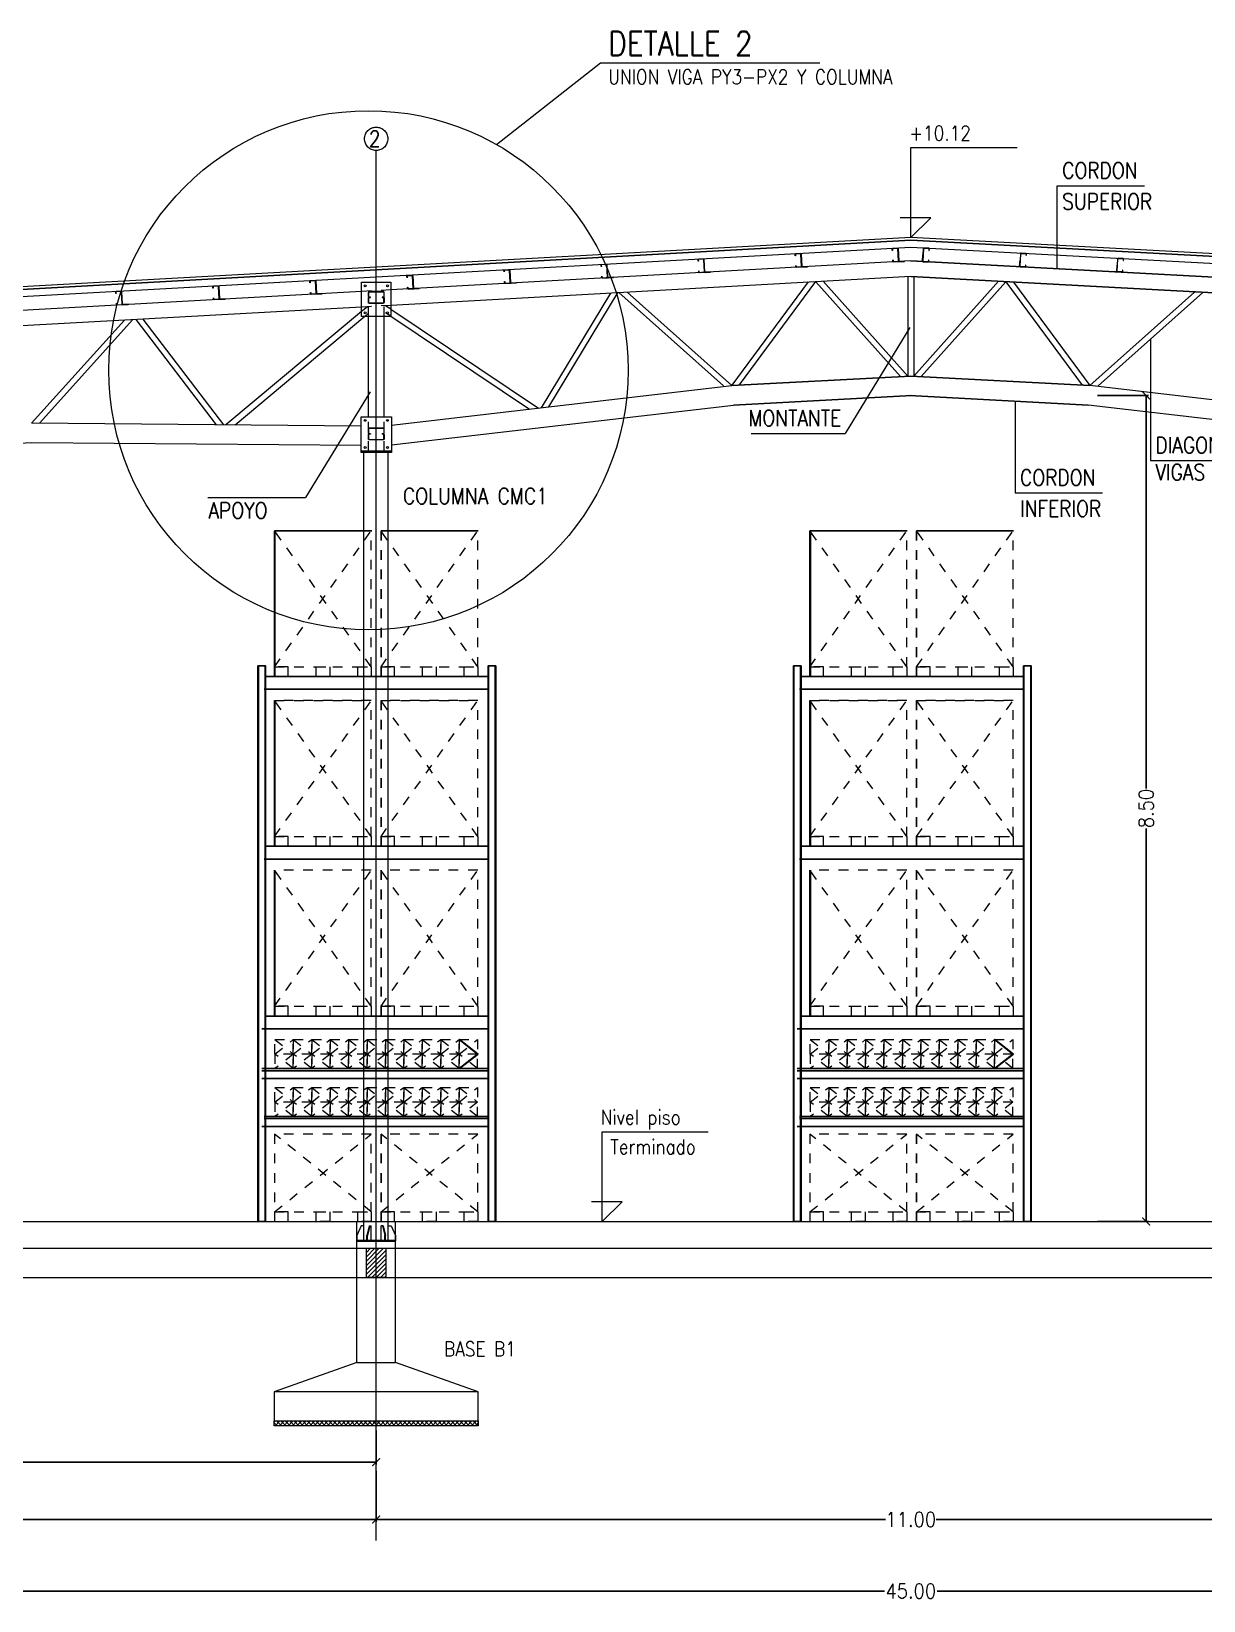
# Model space of a CAD drawing. Header units: inches. Extents: x 2 to 182, y -26 to 193.
# Drawn here: x 124.95 to 137.01, y 145.94 to 162.08 of the extents above; entities that cross this region are included whole.
import ezdxf

# ---------------------------------------------------------------- set-up
doc = ezdxf.new("R2010")
doc.units = ezdxf.units.IN
doc.header["$MEASUREMENT"] = 0
doc.linetypes.add('HIDDEN2', pattern=[4.7625, 3.175, -1.5875])
doc.linetypes.add('PUNTOSX2', pattern=[12.7, 0, -12.7])
for name, color, linetype, lineweight in [('Est-Acero', 4, 'Continuous', 13), ('Est-Columnas', 3, 'Continuous', 18), ('Est-Textos', 6, 'Continuous', 0), ('HATCH HORMIGON', 100, 'Continuous', 13), ('L EQUIP', 6, 'Continuous', 9), ('L PROYEC', 4, 'HIDDEN2', 9)]:
    doc.layers.add(name, color=color, linetype=linetype, lineweight=lineweight)
doc.layers.add('l carpinteria', color=3, linetype='Continuous')
doc.styles.add('R', font='romans.shx', dxfattribs={"width": 0.9})
doc.dimstyles.new('Al', dxfattribs={"dimtxt": 0.15, "dimasz": 0.08, "dimexe": 0.025, "dimexo": 0.05, "dimgap": 0, "dimtad": 0, "dimzin": 0, "dimdsep": 46, "dimtxsty": 'R', "dimblk": 'ARCHTICK', "dimcen": 0.09, "dimadec": 0, "dimazin": 0, "dimtfac": 1, "dimtofl": 0, "dimtmove": 0, "dimatfit": 3, "dimfxl": 0, "dimtolj": 1, "dimtzin": 0, "dimarcsym": 0})

# ---------------------------------------------------------------- blocks, each defined once
blk = doc.blocks.new('_ArchTick')
at = {"color": 0, "linetype": 'ByBlock', "const_width": 0.15}
blk.add_lwpolyline([(-0.5, -0.5), (0.5, 0.5)], dxfattribs=at)
blk = doc.blocks.new('*D999')
at = {"layer": 'Defpoints', "color": 0}
for p in [(128.494, 147.736), (139.494, 147.761), (139.494, 146.772)]:
    blk.add_point(p, dxfattribs=at)
at = {"layer": 'Est-Textos', "color": 0, "lineweight": -2}
for p, q in [((128.494, 147.272), (128.494, 146.747)), ((139.494, 147.272), (139.494, 146.747)), ((128.494, 146.772), (133.733, 146.772)), ((139.494, 146.772), (134.254, 146.772))]:
    blk.add_line(p, q, dxfattribs=at)
at = {"layer": 'Est-Textos', "color": 0, "lineweight": -2, "xscale": 0.08, "yscale": 0.08, "zscale": 0.08, "rotation": 180}
blk.add_blockref('_ArchTick', (128.494, 146.772), dxfattribs=at)
at = {"layer": 'Est-Textos', "color": 0, "lineweight": -2, "xscale": 0.08, "yscale": 0.08, "zscale": 0.08}
blk.add_blockref('_ArchTick', (139.494, 146.772), dxfattribs=at)
at = {"layer": 'Est-Textos', "color": 0, "insert": (133.994, 146.772), "char_height": 0.15, "attachment_point": 5, "style": 'R'}
blk.add_mtext('\\A1;11.00', dxfattribs=at)
blk = doc.blocks.new('*D1000')
at = {"layer": 'Defpoints', "color": 0}
for p in [(111.494, 147.736), (128.494, 147.736), (128.494, 146.772)]:
    blk.add_point(p, dxfattribs=at)
at = {"layer": 'Est-Textos', "color": 0, "lineweight": -2}
for p, q in [((111.494, 147.272), (111.494, 146.747)), ((128.494, 147.272), (128.494, 146.747)), ((111.494, 146.772), (119.734, 146.772)), ((128.494, 146.772), (120.255, 146.772))]:
    blk.add_line(p, q, dxfattribs=at)
at = {"layer": 'Est-Textos', "color": 0, "lineweight": -2, "xscale": 0.08, "yscale": 0.08, "zscale": 0.08, "rotation": 180}
blk.add_blockref('_ArchTick', (111.494, 146.772), dxfattribs=at)
at = {"layer": 'Est-Textos', "color": 0, "lineweight": -2, "xscale": 0.08, "yscale": 0.08, "zscale": 0.08}
blk.add_blockref('_ArchTick', (128.494, 146.772), dxfattribs=at)
at = {"layer": 'Est-Textos', "color": 0, "insert": (119.994, 146.772), "char_height": 0.15, "attachment_point": 5, "style": 'R'}
blk.add_mtext('\\A1;17.00', dxfattribs=at)
blk = doc.blocks.new('*D1009')
at = {"layer": 'Defpoints', "color": 0}
for p in [(111.494, 146.772), (156.494, 146.772), (156.494, 146.035)]:
    blk.add_point(p, dxfattribs=at)
at = {"layer": 'Est-Textos', "color": 0, "lineweight": -2}
for p, q in [((111.494, 146.535), (111.494, 146.01)), ((156.494, 146.535), (156.494, 146.01)), ((111.494, 146.035), (133.724, 146.035)), ((156.494, 146.035), (134.264, 146.035))]:
    blk.add_line(p, q, dxfattribs=at)
at = {"layer": 'Est-Textos', "color": 0, "lineweight": -2, "xscale": 0.08, "yscale": 0.08, "zscale": 0.08, "rotation": 180}
blk.add_blockref('_ArchTick', (111.494, 146.035), dxfattribs=at)
at = {"layer": 'Est-Textos', "color": 0, "lineweight": -2, "xscale": 0.08, "yscale": 0.08, "zscale": 0.08}
blk.add_blockref('_ArchTick', (156.494, 146.035), dxfattribs=at)
at = {"layer": 'Est-Textos', "color": 0, "insert": (133.994, 146.035), "char_height": 0.15, "attachment_point": 5, "style": 'R'}
blk.add_mtext('\\A1;45.00', dxfattribs=at)
blk = doc.blocks.new('CORTE1RACK')
at = {"layer": 'l carpinteria'}
for p, q in [((7185.29, 1099.78), (7185.29, 1101.28)), ((7185.29, 1101.28), (7186.285, 1101.28)), ((7185.294, 1099.78), (7185.294, 1101.28)), ((7185.294, 1101.28), (7186.289, 1101.28)), ((7186.385, 1101.28), (7187.38, 1101.28)), ((7186.389, 1101.28), (7187.385, 1101.28)), ((7185.194, 1099.78), (7187.487, 1099.78)), ((7185.198, 1099.78), (7187.491, 1099.78)), ((7185.183, 1099.648), (7187.487, 1099.648)), ((7185.187, 1099.648), (7187.491, 1099.648)), ((7185.29, 1098.033), (7185.29, 1099.533)), ((7185.294, 1098.033), (7185.294, 1099.533)), ((7185.194, 1098.033), (7187.487, 1098.033)), ((7185.198, 1098.033), (7187.491, 1098.033)), ((7185.183, 1097.902), (7187.487, 1097.902)), ((7185.187, 1097.902), (7187.491, 1097.902)), ((7185.29, 1096.287), (7185.29, 1097.787)), ((7185.294, 1096.287), (7185.294, 1097.787)), ((7185.194, 1096.287), (7187.487, 1096.287)), ((7185.198, 1096.287), (7187.491, 1096.287)), ((7185.158, 1096.156), (7187.487, 1096.156)), ((7185.162, 1096.156), (7187.491, 1096.156)), ((7187.189, 1096.045), (7187.378, 1095.896)), ((7187.193, 1096.045), (7187.383, 1095.896)), ((7187.378, 1095.896), (7187.189, 1095.746)), ((7187.383, 1095.896), (7187.193, 1095.746)), ((7185.158, 1095.746), (7187.487, 1095.746)), ((7185.158, 1095.724), (7187.487, 1095.724)), ((7185.162, 1095.746), (7187.491, 1095.746)), ((7185.162, 1095.724), (7187.491, 1095.724)), ((7185.158, 1095.645), (7187.487, 1095.645)), ((7185.162, 1095.645), (7187.491, 1095.645)), ((7185.183, 1095.253), (7187.487, 1095.253)), ((7185.183, 1095.231), (7187.487, 1095.231)), ((7185.187, 1095.253), (7187.491, 1095.253)), ((7185.187, 1095.231), (7187.491, 1095.231)), ((7185.158, 1095.152), (7187.487, 1095.152)), ((7185.162, 1095.152), (7187.491, 1095.152))]:
    blk.add_line(p, q, dxfattribs=at)
for points in [[(7185.194, 1094.172), (7185.119, 1094.172), (7185.119, 1099.889), (7185.194, 1099.889)], [(7185.198, 1094.172), (7185.124, 1094.172), (7185.124, 1099.889), (7185.198, 1099.889)], [(7187.487, 1094.172), (7187.561, 1094.172), (7187.561, 1099.889), (7187.487, 1099.889)], [(7187.491, 1094.172), (7187.566, 1094.172), (7187.566, 1099.889), (7187.491, 1099.889)]]:
    blk.add_lwpolyline(points, close=True, dxfattribs=at)
at = {"layer": 'L EQUIP', "linetype": 'ByBlock', "ltscale": 0.01}
for p, q in [((7186.285, 1099.88), (7185.29, 1101.28)), ((7185.29, 1099.88), (7186.285, 1101.28)), ((7186.385, 1099.78), (7186.385, 1101.28)), ((7187.38, 1099.88), (7186.385, 1101.28)), ((7186.385, 1099.88), (7187.38, 1101.28)), ((7185.29, 1099.88), (7185.569, 1099.88)), ((7186.385, 1099.88), (7186.664, 1099.88)), ((7185.29, 1099.533), (7186.285, 1099.533)), ((7186.285, 1098.134), (7185.29, 1099.533)), ((7185.29, 1098.134), (7186.285, 1099.533)), ((7186.385, 1098.033), (7186.385, 1099.533)), ((7186.385, 1099.533), (7187.38, 1099.533)), ((7187.38, 1098.134), (7186.385, 1099.533)), ((7186.385, 1098.134), (7187.38, 1099.533)), ((7185.29, 1098.134), (7185.569, 1098.134)), ((7186.385, 1098.134), (7186.664, 1098.134)), ((7186.285, 1096.388), (7185.29, 1097.787)), ((7185.29, 1096.388), (7186.285, 1097.787)), ((7186.385, 1096.287), (7186.385, 1097.787)), ((7187.38, 1096.388), (7186.385, 1097.787)), ((7186.385, 1096.388), (7187.38, 1097.787)), ((7185.29, 1096.388), (7185.569, 1096.388)), ((7186.385, 1096.388), (7186.664, 1096.388)), ((7185.293, 1096.045), (7185.483, 1095.896)), ((7185.293, 1095.896), (7185.483, 1096.045)), ((7185.483, 1096.045), (7185.672, 1095.896)), ((7185.483, 1095.896), (7185.672, 1096.045)), ((7185.672, 1096.045), (7185.862, 1095.896)), ((7185.672, 1095.896), (7185.862, 1096.045)), ((7185.862, 1096.045), (7186.051, 1095.896)), ((7185.862, 1095.896), (7186.051, 1096.045)), ((7186.051, 1096.045), (7186.241, 1095.896)), ((7186.051, 1095.896), (7186.241, 1096.045)), ((7186.241, 1096.045), (7186.43, 1095.896)), ((7186.241, 1095.896), (7186.43, 1096.045)), ((7186.43, 1096.045), (7186.62, 1095.896)), ((7186.43, 1095.896), (7186.62, 1096.045)), ((7186.62, 1096.045), (7186.81, 1095.896)), ((7186.62, 1095.896), (7186.81, 1096.045)), ((7186.81, 1096.045), (7186.999, 1095.896)), ((7186.81, 1095.896), (7186.999, 1096.045)), ((7186.999, 1096.045), (7187.189, 1095.896)), ((7186.999, 1095.896), (7187.189, 1096.045)), ((7187.189, 1095.896), (7187.378, 1096.045)), ((7185.483, 1095.896), (7185.293, 1095.746)), ((7185.483, 1095.746), (7185.293, 1095.896)), ((7185.672, 1095.896), (7185.483, 1095.746)), ((7185.672, 1095.746), (7185.483, 1095.896)), ((7185.862, 1095.896), (7185.672, 1095.746)), ((7185.862, 1095.746), (7185.672, 1095.896)), ((7186.051, 1095.896), (7185.862, 1095.746)), ((7186.051, 1095.746), (7185.862, 1095.896)), ((7186.241, 1095.896), (7186.051, 1095.746)), ((7186.241, 1095.746), (7186.051, 1095.896)), ((7186.43, 1095.896), (7186.241, 1095.746)), ((7186.43, 1095.746), (7186.241, 1095.896)), ((7186.62, 1095.896), (7186.43, 1095.746)), ((7186.62, 1095.746), (7186.43, 1095.896)), ((7186.81, 1095.896), (7186.62, 1095.746)), ((7186.81, 1095.746), (7186.62, 1095.896)), ((7186.999, 1095.896), (7186.81, 1095.746)), ((7186.999, 1095.746), (7186.81, 1095.896)), ((7187.189, 1095.896), (7186.999, 1095.746)), ((7187.189, 1095.746), (7186.999, 1095.896)), ((7187.378, 1095.746), (7187.189, 1095.896)), ((7185.293, 1095.552), (7185.483, 1095.402)), ((7185.293, 1095.402), (7185.483, 1095.552)), ((7185.483, 1095.552), (7185.672, 1095.402)), ((7185.483, 1095.402), (7185.672, 1095.552)), ((7185.672, 1095.552), (7185.862, 1095.402)), ((7185.672, 1095.402), (7185.862, 1095.552)), ((7185.862, 1095.552), (7186.051, 1095.402)), ((7185.862, 1095.402), (7186.051, 1095.552)), ((7186.051, 1095.552), (7186.241, 1095.402)), ((7186.051, 1095.402), (7186.241, 1095.552)), ((7186.241, 1095.552), (7186.43, 1095.402)), ((7186.241, 1095.402), (7186.43, 1095.552)), ((7186.43, 1095.552), (7186.62, 1095.402)), ((7186.43, 1095.402), (7186.62, 1095.552)), ((7186.62, 1095.552), (7186.81, 1095.402)), ((7186.62, 1095.402), (7186.81, 1095.552)), ((7186.81, 1095.552), (7186.999, 1095.402)), ((7186.81, 1095.402), (7186.999, 1095.552)), ((7186.999, 1095.552), (7187.189, 1095.402)), ((7186.999, 1095.402), (7187.189, 1095.552)), ((7187.189, 1095.552), (7187.378, 1095.402)), ((7187.189, 1095.402), (7187.378, 1095.552)), ((7185.483, 1095.402), (7185.293, 1095.253)), ((7185.483, 1095.253), (7185.293, 1095.402)), ((7185.672, 1095.402), (7185.483, 1095.253)), ((7185.672, 1095.253), (7185.483, 1095.402)), ((7185.862, 1095.402), (7185.672, 1095.253)), ((7185.862, 1095.253), (7185.672, 1095.402)), ((7186.051, 1095.402), (7185.862, 1095.253)), ((7186.051, 1095.253), (7185.862, 1095.402)), ((7186.241, 1095.402), (7186.051, 1095.253)), ((7186.241, 1095.253), (7186.051, 1095.402)), ((7186.43, 1095.402), (7186.241, 1095.253)), ((7186.43, 1095.253), (7186.241, 1095.402)), ((7186.62, 1095.402), (7186.43, 1095.253)), ((7186.62, 1095.253), (7186.43, 1095.402)), ((7186.81, 1095.402), (7186.62, 1095.253)), ((7186.81, 1095.253), (7186.62, 1095.402)), ((7186.999, 1095.402), (7186.81, 1095.253)), ((7186.999, 1095.253), (7186.81, 1095.402)), ((7187.189, 1095.402), (7186.999, 1095.253)), ((7187.189, 1095.253), (7186.999, 1095.402)), ((7187.378, 1095.402), (7187.189, 1095.253)), ((7187.378, 1095.253), (7187.189, 1095.402)), ((7186.285, 1094.272), (7185.29, 1095.072)), ((7185.29, 1094.272), (7186.285, 1095.072)), ((7186.385, 1094.172), (7186.385, 1095.072)), ((7187.38, 1094.272), (7186.385, 1095.072)), ((7186.385, 1094.272), (7187.38, 1095.072)), ((7185.29, 1094.272), (7185.569, 1094.272)), ((7186.385, 1094.272), (7186.664, 1094.272))]:
    blk.add_line(p, q, dxfattribs=at)
for points in [[(7185.29, 1099.88), (7186.285, 1099.88), (7186.285, 1101.28), (7185.29, 1101.28)], [(7186.385, 1099.88), (7187.38, 1099.88), (7187.38, 1101.28), (7186.385, 1101.28)], [(7185.29, 1099.78), (7185.429, 1099.78), (7185.429, 1099.88), (7185.29, 1099.88)], [(7185.857, 1099.78), (7185.718, 1099.78), (7185.718, 1099.88), (7185.857, 1099.88)], [(7186.285, 1099.78), (7186.145, 1099.78), (7186.145, 1099.88), (7186.285, 1099.88)], [(7186.385, 1099.78), (7186.525, 1099.78), (7186.525, 1099.88), (7186.385, 1099.88)], [(7186.952, 1099.78), (7186.813, 1099.78), (7186.813, 1099.88), (7186.952, 1099.88)], [(7187.38, 1099.78), (7187.241, 1099.78), (7187.241, 1099.88), (7187.38, 1099.88)], [(7185.29, 1098.134), (7186.285, 1098.134), (7186.285, 1099.533), (7185.29, 1099.533)], [(7186.385, 1098.134), (7187.38, 1098.134), (7187.38, 1099.533), (7186.385, 1099.533)], [(7185.29, 1098.033), (7185.429, 1098.033), (7185.429, 1098.134), (7185.29, 1098.134)], [(7185.857, 1098.033), (7185.718, 1098.033), (7185.718, 1098.134), (7185.857, 1098.134)], [(7186.285, 1098.033), (7186.145, 1098.033), (7186.145, 1098.134), (7186.285, 1098.134)], [(7186.385, 1098.033), (7186.525, 1098.033), (7186.525, 1098.134), (7186.385, 1098.134)], [(7186.952, 1098.033), (7186.813, 1098.033), (7186.813, 1098.134), (7186.952, 1098.134)], [(7187.38, 1098.033), (7187.241, 1098.033), (7187.241, 1098.134), (7187.38, 1098.134)], [(7185.29, 1096.388), (7186.285, 1096.388), (7186.285, 1097.787), (7185.29, 1097.787)], [(7186.385, 1096.388), (7187.38, 1096.388), (7187.38, 1097.787), (7186.385, 1097.787)], [(7185.29, 1096.287), (7185.429, 1096.287), (7185.429, 1096.388), (7185.29, 1096.388)], [(7185.857, 1096.287), (7185.718, 1096.287), (7185.718, 1096.388), (7185.857, 1096.388)], [(7186.285, 1096.287), (7186.145, 1096.287), (7186.145, 1096.388), (7186.285, 1096.388)], [(7186.385, 1096.287), (7186.525, 1096.287), (7186.525, 1096.388), (7186.385, 1096.388)], [(7186.952, 1096.287), (7186.813, 1096.287), (7186.813, 1096.388), (7186.952, 1096.388)], [(7187.38, 1096.287), (7187.241, 1096.287), (7187.241, 1096.388), (7187.38, 1096.388)], [(7185.293, 1096.045), (7185.483, 1096.045), (7185.483, 1095.896), (7185.293, 1095.896)], [(7185.483, 1096.045), (7185.672, 1096.045), (7185.672, 1095.896), (7185.483, 1095.896)], [(7185.672, 1096.045), (7185.862, 1096.045), (7185.862, 1095.896), (7185.672, 1095.896)], [(7185.862, 1096.045), (7186.051, 1096.045), (7186.051, 1095.896), (7185.862, 1095.896)], [(7186.051, 1096.045), (7186.241, 1096.045), (7186.241, 1095.896), (7186.051, 1095.896)], [(7186.241, 1096.045), (7186.43, 1096.045), (7186.43, 1095.896), (7186.241, 1095.896)], [(7186.43, 1096.045), (7186.62, 1096.045), (7186.62, 1095.896), (7186.43, 1095.896)], [(7186.62, 1096.045), (7186.81, 1096.045), (7186.81, 1095.896), (7186.62, 1095.896)], [(7186.81, 1096.045), (7186.999, 1096.045), (7186.999, 1095.896), (7186.81, 1095.896)], [(7186.999, 1096.045), (7187.189, 1096.045), (7187.189, 1095.896), (7186.999, 1095.896)], [(7187.189, 1096.045), (7187.378, 1096.045), (7187.378, 1095.896), (7187.189, 1095.896)], [(7185.293, 1095.746), (7185.483, 1095.746), (7185.483, 1095.896), (7185.293, 1095.896)], [(7185.483, 1095.746), (7185.672, 1095.746), (7185.672, 1095.896), (7185.483, 1095.896)], [(7185.672, 1095.746), (7185.862, 1095.746), (7185.862, 1095.896), (7185.672, 1095.896)], [(7185.862, 1095.746), (7186.051, 1095.746), (7186.051, 1095.896), (7185.862, 1095.896)], [(7186.051, 1095.746), (7186.241, 1095.746), (7186.241, 1095.896), (7186.051, 1095.896)], [(7186.241, 1095.746), (7186.43, 1095.746), (7186.43, 1095.896), (7186.241, 1095.896)], [(7186.43, 1095.746), (7186.62, 1095.746), (7186.62, 1095.896), (7186.43, 1095.896)], [(7186.62, 1095.746), (7186.81, 1095.746), (7186.81, 1095.896), (7186.62, 1095.896)], [(7186.81, 1095.746), (7186.999, 1095.746), (7186.999, 1095.896), (7186.81, 1095.896)], [(7186.999, 1095.746), (7187.189, 1095.746), (7187.189, 1095.896), (7186.999, 1095.896)], [(7187.189, 1095.746), (7187.378, 1095.746), (7187.378, 1095.896), (7187.189, 1095.896)], [(7185.293, 1095.552), (7185.483, 1095.552), (7185.483, 1095.402), (7185.293, 1095.402)], [(7185.483, 1095.552), (7185.672, 1095.552), (7185.672, 1095.402), (7185.483, 1095.402)], [(7185.672, 1095.552), (7185.862, 1095.552), (7185.862, 1095.402), (7185.672, 1095.402)], [(7185.862, 1095.552), (7186.051, 1095.552), (7186.051, 1095.402), (7185.862, 1095.402)], [(7186.051, 1095.552), (7186.241, 1095.552), (7186.241, 1095.402), (7186.051, 1095.402)], [(7186.241, 1095.552), (7186.43, 1095.552), (7186.43, 1095.402), (7186.241, 1095.402)], [(7186.43, 1095.552), (7186.62, 1095.552), (7186.62, 1095.402), (7186.43, 1095.402)], [(7186.62, 1095.552), (7186.81, 1095.552), (7186.81, 1095.402), (7186.62, 1095.402)], [(7186.81, 1095.552), (7186.999, 1095.552), (7186.999, 1095.402), (7186.81, 1095.402)], [(7186.999, 1095.552), (7187.189, 1095.552), (7187.189, 1095.402), (7186.999, 1095.402)], [(7187.189, 1095.552), (7187.378, 1095.552), (7187.378, 1095.402), (7187.189, 1095.402)], [(7185.293, 1095.253), (7185.483, 1095.253), (7185.483, 1095.402), (7185.293, 1095.402)], [(7185.483, 1095.253), (7185.672, 1095.253), (7185.672, 1095.402), (7185.483, 1095.402)], [(7185.672, 1095.253), (7185.862, 1095.253), (7185.862, 1095.402), (7185.672, 1095.402)], [(7185.862, 1095.253), (7186.051, 1095.253), (7186.051, 1095.402), (7185.862, 1095.402)], [(7186.051, 1095.253), (7186.241, 1095.253), (7186.241, 1095.402), (7186.051, 1095.402)], [(7186.241, 1095.253), (7186.43, 1095.253), (7186.43, 1095.402), (7186.241, 1095.402)], [(7186.43, 1095.253), (7186.62, 1095.253), (7186.62, 1095.402), (7186.43, 1095.402)], [(7186.62, 1095.253), (7186.81, 1095.253), (7186.81, 1095.402), (7186.62, 1095.402)], [(7186.81, 1095.253), (7186.999, 1095.253), (7186.999, 1095.402), (7186.81, 1095.402)], [(7186.999, 1095.253), (7187.189, 1095.253), (7187.189, 1095.402), (7186.999, 1095.402)], [(7187.189, 1095.253), (7187.378, 1095.253), (7187.378, 1095.402), (7187.189, 1095.402)], [(7185.29, 1094.272), (7186.285, 1094.272), (7186.285, 1095.072), (7185.29, 1095.072)], [(7186.385, 1094.272), (7187.38, 1094.272), (7187.38, 1095.072), (7186.385, 1095.072)], [(7185.29, 1094.172), (7185.429, 1094.172), (7185.429, 1094.272), (7185.29, 1094.272)], [(7185.857, 1094.172), (7185.718, 1094.172), (7185.718, 1094.272), (7185.857, 1094.272)], [(7186.285, 1094.172), (7186.145, 1094.172), (7186.145, 1094.272), (7186.285, 1094.272)], [(7186.385, 1094.172), (7186.525, 1094.172), (7186.525, 1094.272), (7186.385, 1094.272)], [(7186.952, 1094.172), (7186.813, 1094.172), (7186.813, 1094.272), (7186.952, 1094.272)], [(7187.38, 1094.172), (7187.241, 1094.172), (7187.241, 1094.272), (7187.38, 1094.272)]]:
    blk.add_lwpolyline(points, close=True, dxfattribs=at)
blk = doc.blocks.new('*D1014')
at = {"layer": 'Defpoints', "color": 0}
for p in [(112.254, 147.736), (128.494, 147.736), (128.494, 147.362)]:
    blk.add_point(p, dxfattribs=at)
at = {"layer": 'Est-Textos', "color": 0, "lineweight": -2}
for p, q in [((112.254, 147.686), (112.254, 147.337)), ((128.494, 147.686), (128.494, 147.337)), ((112.254, 147.362), (120.11, 147.362)), ((128.494, 147.362), (120.637, 147.362))]:
    blk.add_line(p, q, dxfattribs=at)
at = {"layer": 'Est-Textos', "color": 0, "lineweight": -2, "xscale": 0.08, "yscale": 0.08, "zscale": 0.08, "rotation": 180}
blk.add_blockref('_ArchTick', (112.254, 147.362), dxfattribs=at)
at = {"layer": 'Est-Textos', "color": 0, "lineweight": -2, "xscale": 0.08, "yscale": 0.08, "zscale": 0.08}
blk.add_blockref('_ArchTick', (128.494, 147.362), dxfattribs=at)
at = {"layer": 'Est-Textos', "color": 0, "insert": (120.374, 147.362), "char_height": 0.15, "attachment_point": 5, "style": 'R'}
blk.add_mtext('\\A1;16.24', dxfattribs=at)
blk = doc.blocks.new('*D1015')
at = {"layer": 'Defpoints', "color": 0}
for p in [(133.982, 158.335), (133.982, 149.836), (136.415, 149.836)]:
    blk.add_point(p, dxfattribs=at)
at = {"layer": 'Est-Textos', "color": 0, "lineweight": -2}
for p, q in [((135.915, 158.335), (136.44, 158.335)), ((136.415, 158.335), (136.415, 154.291)), ((136.415, 149.836), (136.415, 153.88)), ((135.915, 149.836), (136.44, 149.836))]:
    blk.add_line(p, q, dxfattribs=at)
at = {"layer": 'Est-Textos', "color": 0, "lineweight": -2, "xscale": 0.08, "yscale": 0.08, "zscale": 0.08}
for p, rotation in [((136.415, 158.335), 90), ((136.415, 149.836), 270)]:
    blk.add_blockref('_ArchTick', p, dxfattribs=dict(at, rotation=rotation))
at = {"layer": 'Est-Textos', "color": 0, "insert": (136.415, 154.086), "char_height": 0.15, "attachment_point": 5, "rotation": 90, "style": 'R'}
blk.add_mtext('\\A1;8.50', dxfattribs=at)

msp = doc.modelspace()

# ---------------------------------------------------------------- hatches: boundary and pattern name
at = {"lineweight": 0}
h = msp.add_hatch(dxfattribs=at)
h.set_pattern_fill('ANSI37', color=256, scale=0.01)
h.set_pattern_definition([(45, (-2561.06732, -371.648868), (-0.0224506403, 0.0224506403), []), (135, (-2561.06732, -371.648868), (-0.0224506403, -0.0224506403), [])])
h.paths.add_polyline_path([(129.544, 147.786), (127.444, 147.786), (127.444, 147.736), (129.544, 147.736)])
at = {"layer": 'HATCH HORMIGON'}
h = msp.add_hatch(dxfattribs=at)
h.set_pattern_fill('LINE', color=256, scale=0.01, angle=45, style=0)
h.set_pattern_definition([(45, (-5318.863015, -885.828102), (-0.0224506403, 0.0224506403), [])])
h.paths.add_polyline_path([(128.594, 149.561), (128.594, 149.261), (128.394, 149.261), (128.394, 149.561)])

# ---------------------------------------------------------------- linework, layer by layer
at = {"lineweight": 0}
for p, q in [((133.994, 159.96), (112.165, 158.751)), ((133.994, 159.859), (112.17, 158.646)), ((133.994, 159.719), (128.645, 159.421)), ((133.994, 159.558), (128.645, 159.261)), ((132.937, 159.503), (132.153, 158.44)), ((133.015, 159.507), (132.23, 158.444)), ((133.018, 159.504), (133.887, 158.529)), ((133.091, 159.512), (133.964, 158.533)), ((133.964, 159.558), (133.964, 158.533)), ((134.024, 159.558), (134.024, 158.533)), ((134.898, 159.51), (134.024, 158.533)), ((134.973, 159.504), (134.101, 158.529)), ((134.973, 159.504), (135.757, 158.44)), ((128.345, 159.405), (112.454, 158.521)), ((135.049, 159.502), (135.835, 158.436)), ((128.345, 159.245), (112.614, 158.37)), ((128.415, 158.115), (128.415, 159.149)), ((128.575, 158.115), (128.575, 159.149)), ((128.651, 158.029), (132.153, 158.437)), ((139.336, 158.028), (135.835, 158.436)), ((128.651, 157.828), (132.17, 158.237)), ((139.336, 157.827), (135.818, 158.237)), ((128.339, 158.02), (124.947, 158.049)), ((128.339, 157.82), (124.952, 157.849)), ((128.369, 149.642), (128.369, 157.747)), ((128.619, 149.642), (128.619, 157.747)), ((113.254, 149.836), (155.494, 149.836)), ((128.294, 148.386), (128.294, 149.836)), ((128.694, 148.386), (128.694, 149.836)), ((128.421, 149.792), (128.398, 149.692)), ((128.421, 149.792), (128.398, 149.692)), ((128.398, 149.642), (128.398, 149.692)), ((128.398, 149.692), (128.405, 149.692)), ((128.398, 149.642), (128.398, 149.692)), ((128.398, 149.692), (128.405, 149.692)), ((128.428, 149.792), (128.405, 149.692)), ((128.428, 149.792), (128.405, 149.692)), ((128.405, 149.642), (128.405, 149.692)), ((128.405, 149.642), (128.405, 149.692)), ((128.421, 149.792), (128.443, 149.792)), ((128.421, 149.792), (128.443, 149.792)), ((128.443, 149.642), (128.443, 149.792)), ((128.443, 149.642), (128.443, 149.792)), ((128.545, 149.642), (128.545, 149.792)), ((128.567, 149.792), (128.545, 149.792)), ((128.545, 149.642), (128.545, 149.792)), ((128.567, 149.792), (128.545, 149.792)), ((128.56, 149.792), (128.583, 149.692)), ((128.56, 149.792), (128.583, 149.692)), ((128.567, 149.792), (128.59, 149.692)), ((128.567, 149.792), (128.59, 149.692)), ((128.583, 149.642), (128.583, 149.692)), ((128.59, 149.692), (128.583, 149.692)), ((128.583, 149.642), (128.583, 149.692)), ((128.59, 149.692), (128.583, 149.692)), ((128.59, 149.642), (128.59, 149.692)), ((128.59, 149.642), (128.59, 149.692)), ((113.254, 149.561), (155.494, 149.561)), ((113.254, 149.261), (155.494, 149.261)), ((128.294, 148.386), (128.694, 148.386)), ((129.544, 148.086), (127.444, 148.086))]:
    msp.add_line(p, q, dxfattribs=at)
at = {"linetype": 'PUNTOSX2', "lineweight": 0, "ltscale": 0.001}
for p, q in [((128.645, 159.421), (128.345, 159.405)), ((128.645, 159.261), (128.345, 159.245)), ((128.345, 159.201), (128.4, 159.248)), ((128.377, 159.149), (128.416, 159.183)), ((128.415, 159.149), (128.415, 159.248)), ((128.575, 159.149), (128.576, 159.257)), ((128.645, 159.222), (128.589, 159.258)), ((128.645, 159.15), (128.589, 159.186)), ((128.415, 157.765), (128.415, 158.115)), ((128.575, 157.765), (128.575, 158.115))]:
    msp.add_line(p, q, dxfattribs=at)
at = {"lineweight": 0}
for points in [[(155.403, 158.811), (133.994, 159.96)], [(155.398, 158.711), (133.994, 159.859)], [(130.904, 159.389), (130.191, 158.208)], [(130.979, 159.397), (130.266, 158.217)], [(130.99, 159.396), (132.066, 158.433)], [(131.076, 159.399), (132.153, 158.437)], [(136.912, 159.398), (135.835, 158.436)], [(136.998, 159.395), (135.921, 158.433)], [(128.345, 159.2), (126.949, 158.032)], [(128.645, 159.222), (130.164, 158.205)], [(125.904, 159.109), (124.947, 158.049)], [(125.989, 159.114), (125.034, 158.055)], [(126.023, 159.116), (126.847, 158.033)], [(126.095, 159.12), (126.922, 158.032)], [(128.377, 159.149), (127.042, 158.031)], [(128.645, 159.15), (130.072, 158.195)], [(128.339, 157.765), (128.339, 158.115), (128.651, 158.115), (128.651, 157.765)], [(124.952, 157.849), (115.989, 157.368)], [(128.369, 149.792), (128.339, 149.792), (128.294, 149.692), (128.294, 149.642)], [(128.369, 149.792), (128.339, 149.792), (128.294, 149.692), (128.294, 149.642)], [(128.619, 149.792), (128.649, 149.792), (128.694, 149.692), (128.694, 149.642)], [(128.619, 149.792), (128.649, 149.792), (128.694, 149.692), (128.694, 149.642)], [(128.294, 148.386), (127.444, 148.086), (127.444, 147.786), (129.544, 147.786), (129.544, 148.086), (128.694, 148.386)]]:
    msp.add_lwpolyline(points, dxfattribs=at)
for points in [[(128.345, 159.499), (128.645, 159.499), (128.645, 159.149), (128.345, 159.149)], [(128.339, 157.765), (128.651, 157.765), (128.651, 157.759), (128.339, 157.759)], [(128.339, 157.759), (128.651, 157.759), (128.651, 157.747), (128.339, 157.747)], [(127.444, 147.786), (129.544, 147.786), (129.544, 147.736), (127.444, 147.736)]]:
    msp.add_lwpolyline(points, close=True, dxfattribs=at)
for centre in [(128.381, 159.463), (128.61, 159.463), (128.381, 159.184), (128.61, 159.184), (128.381, 158.079), (128.61, 158.079), (128.381, 157.8), (128.61, 157.8)]:
    msp.add_circle(centre, 0.01, dxfattribs=at)
at = {"layer": 'Defpoints', "ltscale": 10}
for points in [[(139.342, 159.432), (133.994, 159.719)], [(133.994, 159.558), (139.342, 159.271)], [(133.995, 158.535), (132.153, 158.437)], [(133.993, 158.535), (135.835, 158.436)], [(134.006, 158.335), (132.17, 158.237)], [(133.982, 158.335), (135.818, 158.237)], [(133.993, 158.335), (133.994, 158.335)]]:
    msp.add_lwpolyline(points, dxfattribs=at)
at = {"layer": 'Est-Acero'}
for p, q in [((133.994, 159.932), (112.166, 158.723)), ((133.994, 159.93), (112.166, 158.721))]:
    msp.add_line(p, q, dxfattribs=at)
for points in [[(133.863, 159.846), (133.87, 159.718, -0.414214), (133.865, 159.711), (133.817, 159.709, -0.414214), (133.81, 159.715), (133.81, 159.728), (133.812, 159.729), (133.812, 159.715, 0.414214), (133.817, 159.711), (133.864, 159.713, 0.414214), (133.868, 159.718), (133.861, 159.846, 0.414214), (133.857, 159.849), (133.809, 159.847, 0.414214), (133.805, 159.842), (133.806, 159.828), (133.804, 159.828), (133.803, 159.842, -0.414214), (133.809, 159.849), (133.857, 159.851, -0.414214)], [(134.124, 159.846), (134.117, 159.718, 0.414214), (134.123, 159.711), (134.171, 159.709, 0.414214), (134.177, 159.715), (134.178, 159.728), (134.176, 159.729), (134.175, 159.715, -0.414214), (134.171, 159.711), (134.123, 159.713, -0.414214), (134.119, 159.718), (134.126, 159.846, -0.414214), (134.13, 159.849), (134.178, 159.847, -0.414214), (134.182, 159.842), (134.181, 159.828), (134.183, 159.828), (134.184, 159.842, 0.414214), (134.178, 159.849), (134.13, 159.851, 0.414214)], [(130.868, 159.679), (130.875, 159.551, -0.414214), (130.869, 159.545), (130.821, 159.542, -0.414214), (130.815, 159.548), (130.814, 159.562), (130.816, 159.562), (130.817, 159.548, 0.414214), (130.821, 159.544), (130.869, 159.547, 0.414214), (130.873, 159.551), (130.866, 159.679, 0.414214), (130.861, 159.683), (130.814, 159.68, 0.414214), (130.81, 159.676), (130.811, 159.662), (130.809, 159.662), (130.808, 159.676, -0.414214), (130.813, 159.682), (130.861, 159.685, -0.414214)], [(131.866, 159.735), (131.873, 159.607, -0.414214), (131.868, 159.601), (131.82, 159.598, -0.414214), (131.813, 159.604), (131.813, 159.618), (131.815, 159.618), (131.815, 159.604, 0.414214), (131.82, 159.6), (131.867, 159.603, 0.414214), (131.871, 159.607), (131.864, 159.735, 0.414214), (131.86, 159.738), (131.812, 159.736, 0.414214), (131.808, 159.731), (131.809, 159.717), (131.807, 159.717), (131.806, 159.731, -0.414214), (131.812, 159.738), (131.86, 159.74, -0.414214)], [(131.879, 159.603, -0.414214), (131.875, 159.607), (131.872, 159.671), (131.87, 159.671), (131.873, 159.607, 0.414214), (131.88, 159.601), (131.933, 159.604), (131.933, 159.606)], [(132.865, 159.79), (132.872, 159.662, -0.414214), (132.866, 159.656), (132.818, 159.653, -0.414214), (132.812, 159.659), (132.811, 159.673), (132.813, 159.673), (132.814, 159.659, 0.414214), (132.818, 159.655), (132.866, 159.658, 0.414214), (132.87, 159.662), (132.863, 159.79, 0.414214), (132.858, 159.794), (132.81, 159.791, 0.414214), (132.807, 159.787), (132.807, 159.773), (132.805, 159.773), (132.805, 159.787, -0.414214), (132.81, 159.793), (132.858, 159.796, -0.414214)], [(132.878, 159.659, -0.414214), (132.874, 159.662), (132.87, 159.726), (132.868, 159.726), (132.872, 159.662, 0.414214), (132.878, 159.657), (132.932, 159.66), (132.932, 159.662)], [(133.876, 159.714, -0.414214), (133.872, 159.718), (133.869, 159.782), (133.867, 159.782), (133.87, 159.718, 0.414214), (133.877, 159.712), (133.93, 159.715), (133.93, 159.717)], [(134.111, 159.714, 0.414214), (134.115, 159.718), (134.119, 159.782), (134.121, 159.782), (134.117, 159.718, -0.414214), (134.111, 159.712), (134.057, 159.715), (134.057, 159.717)], [(135.11, 159.661, 0.414214), (135.114, 159.665), (135.118, 159.728), (135.12, 159.728), (135.116, 159.664, -0.414214), (135.11, 159.659), (135.056, 159.662), (135.056, 159.664)], [(135.123, 159.792), (135.116, 159.664, 0.414214), (135.122, 159.658), (135.17, 159.655, 0.414214), (135.176, 159.661), (135.177, 159.675), (135.175, 159.675), (135.174, 159.661, -0.414214), (135.17, 159.657), (135.122, 159.66, -0.414214), (135.118, 159.664), (135.125, 159.792, -0.414214), (135.129, 159.796), (135.177, 159.793, -0.414214), (135.181, 159.789), (135.18, 159.775), (135.182, 159.775), (135.183, 159.789, 0.414214), (135.177, 159.795), (135.129, 159.798, 0.414214)], [(136.108, 159.609, 0.414214), (136.113, 159.613), (136.116, 159.677), (136.118, 159.677), (136.115, 159.613, -0.414214), (136.108, 159.607), (136.054, 159.61), (136.055, 159.612)], [(136.122, 159.741), (136.115, 159.613, 0.414214), (136.12, 159.606), (136.168, 159.604, 0.414214), (136.175, 159.609), (136.175, 159.623), (136.173, 159.623), (136.173, 159.61, -0.414214), (136.168, 159.606), (136.12, 159.608, -0.414214), (136.117, 159.613), (136.124, 159.74, -0.414214), (136.128, 159.744), (136.176, 159.742, -0.414214), (136.18, 159.737), (136.179, 159.723), (136.181, 159.723), (136.182, 159.737, 0.414214), (136.176, 159.744), (136.128, 159.746, 0.414214)], [(127.872, 159.513), (127.879, 159.385, -0.414214), (127.874, 159.379), (127.826, 159.376, -0.414214), (127.819, 159.382), (127.819, 159.396), (127.821, 159.396), (127.821, 159.382, 0.414214), (127.826, 159.378), (127.874, 159.381, 0.414214), (127.877, 159.385), (127.87, 159.513, 0.414214), (127.866, 159.516), (127.818, 159.514, 0.414214), (127.814, 159.509), (127.815, 159.495), (127.813, 159.495), (127.812, 159.509, -0.414214), (127.818, 159.516), (127.866, 159.518, -0.414214)], [(128.871, 159.565), (128.878, 159.437, -0.414214), (128.872, 159.431), (128.824, 159.428, -0.414214), (128.818, 159.434), (128.817, 159.448), (128.819, 159.448), (128.82, 159.434, 0.414214), (128.824, 159.43), (128.872, 159.433, 0.414214), (128.876, 159.437), (128.869, 159.565, 0.414214), (128.865, 159.568), (128.817, 159.566, 0.414214), (128.813, 159.562), (128.814, 159.548), (128.812, 159.547), (128.811, 159.561, -0.414214), (128.817, 159.568), (128.865, 159.57, -0.414214)], [(129.869, 159.624), (129.876, 159.496, -0.414214), (129.871, 159.49), (129.823, 159.487, -0.414214), (129.816, 159.493), (129.816, 159.507), (129.818, 159.507), (129.818, 159.493, 0.414214), (129.823, 159.489), (129.871, 159.492, 0.414214), (129.874, 159.496), (129.867, 159.624, 0.414214), (129.863, 159.627), (129.815, 159.625, 0.414214), (129.811, 159.621), (129.812, 159.607), (129.81, 159.607), (129.809, 159.621, -0.414214), (129.815, 159.627), (129.863, 159.629, -0.414214)], [(129.883, 159.492, -0.414214), (129.878, 159.496), (129.875, 159.56), (129.873, 159.56), (129.876, 159.496, 0.414214), (129.883, 159.49), (129.937, 159.493), (129.936, 159.495)], [(130.881, 159.548, -0.414214), (130.877, 159.551), (130.873, 159.615), (130.871, 159.615), (130.875, 159.551, 0.414214), (130.881, 159.546), (130.935, 159.549), (130.935, 159.551)], [(125.875, 159.402), (125.882, 159.274, -0.414214), (125.877, 159.268), (125.829, 159.265, -0.414214), (125.823, 159.271), (125.822, 159.285), (125.824, 159.285), (125.825, 159.271, 0.414214), (125.829, 159.267), (125.877, 159.27, 0.414214), (125.88, 159.274), (125.873, 159.402, 0.414214), (125.869, 159.405), (125.821, 159.403, 0.414214), (125.817, 159.398), (125.818, 159.384), (125.816, 159.384), (125.815, 159.398, -0.414214), (125.821, 159.405), (125.869, 159.407, -0.414214)], [(126.874, 159.457), (126.881, 159.33, -0.414214), (126.875, 159.323), (126.827, 159.321, -0.414214), (126.821, 159.326), (126.82, 159.34), (126.822, 159.34), (126.823, 159.326, 0.414214), (126.827, 159.323), (126.875, 159.325, 0.414214), (126.879, 159.329), (126.872, 159.457, 0.414214), (126.868, 159.461), (126.82, 159.458, 0.414214), (126.816, 159.454), (126.817, 159.44), (126.815, 159.44), (126.814, 159.454, -0.414214), (126.82, 159.46), (126.868, 159.463, -0.414214)], [(126.887, 159.326, -0.414214), (126.883, 159.33), (126.879, 159.394), (126.877, 159.393), (126.881, 159.33, 0.414214), (126.887, 159.324), (126.941, 159.327), (126.941, 159.329)], [(127.886, 159.381, -0.414214), (127.881, 159.385), (127.878, 159.449), (127.876, 159.449), (127.879, 159.385, 0.414214), (127.886, 159.379), (127.94, 159.382), (127.94, 159.384)], [(128.569, 159.404), (128.421, 159.404, 0.414214), (128.415, 159.398), (128.415, 159.35, 0.414214), (128.421, 159.344), (128.435, 159.344), (128.435, 159.346), (128.423, 159.346, -0.414214), (128.417, 159.352), (128.417, 159.396, -0.414214), (128.423, 159.402), (128.567, 159.402, -0.414214), (128.573, 159.396), (128.573, 159.352, -0.414214), (128.567, 159.346), (128.555, 159.346), (128.555, 159.344), (128.569, 159.344, 0.414214), (128.575, 159.35), (128.575, 159.398, 0.414214)], [(128.569, 159.284), (128.421, 159.284, -0.414214), (128.415, 159.29), (128.415, 159.338, -0.414214), (128.421, 159.344), (128.435, 159.344), (128.435, 159.342), (128.423, 159.342, 0.414214), (128.417, 159.336), (128.417, 159.292, 0.414214), (128.423, 159.286), (128.567, 159.286, 0.414214), (128.573, 159.292), (128.573, 159.336, 0.414214), (128.567, 159.342), (128.555, 159.342), (128.555, 159.344), (128.569, 159.344, -0.414214), (128.575, 159.338), (128.575, 159.29, -0.414214)], [(128.884, 159.433, -0.414214), (128.88, 159.437), (128.877, 159.501), (128.875, 159.501), (128.878, 159.437, 0.414214), (128.884, 159.431), (128.938, 159.434), (128.938, 159.436)], [(125.889, 159.27, -0.414214), (125.884, 159.274), (125.881, 159.338), (125.879, 159.338), (125.882, 159.274, 0.414214), (125.889, 159.268), (125.943, 159.271), (125.943, 159.273)], [(128.569, 158), (128.421, 158, 0.414214), (128.415, 157.994), (128.415, 157.946, 0.414214), (128.421, 157.94), (128.435, 157.94), (128.435, 157.942), (128.423, 157.942, -0.414214), (128.417, 157.948), (128.417, 157.992, -0.414214), (128.423, 157.998), (128.567, 157.998, -0.414214), (128.573, 157.992), (128.573, 157.948, -0.414214), (128.567, 157.942), (128.555, 157.942), (128.555, 157.94), (128.569, 157.94, 0.414214), (128.575, 157.946), (128.575, 157.994, 0.414214)], [(128.569, 157.88), (128.421, 157.88, -0.414214), (128.415, 157.886), (128.415, 157.934, -0.414214), (128.421, 157.94), (128.435, 157.94), (128.435, 157.938), (128.423, 157.938, 0.414214), (128.417, 157.932), (128.417, 157.888, 0.414214), (128.423, 157.882), (128.567, 157.882, 0.414214), (128.573, 157.888), (128.573, 157.932, 0.414214), (128.567, 157.938), (128.555, 157.938), (128.555, 157.94), (128.569, 157.94, -0.414214), (128.575, 157.934), (128.575, 157.886, -0.414214)]]:
    msp.add_lwpolyline(points, format="xyb", close=True, dxfattribs=at)
for points in [[(155.401, 158.783), (133.994, 159.932)], [(155.401, 158.781), (133.994, 159.93)]]:
    msp.add_lwpolyline(points, dxfattribs=at)
for points in [[(128.694, 149.636), (128.294, 149.636), (128.294, 149.642), (128.694, 149.642)], [(128.294, 149.636), (128.694, 149.636), (128.694, 149.642), (128.294, 149.642)]]:
    msp.add_lwpolyline(points, close=True, dxfattribs=at)
at = {"layer": 'Est-Columnas'}
msp.add_lwpolyline([(128.394, 149.561), (128.594, 149.561), (128.594, 149.261), (128.394, 149.261)], close=True, dxfattribs=at)
at = {"layer": 'Est-Textos'}
for p, q in [((129.731, 160.918), (130.803, 161.756)), ((130.803, 161.756), (133.058, 161.756)), ((133.994, 159.96), (133.994, 160.885)), ((133.994, 160.885), (135.087, 160.885)), ((135.501, 159.638), (135.501, 160.493)), ((135.501, 160.493), (136.399, 160.493)), ((134.201, 160.164), (133.885, 160.164)), ((133.994, 159.96), (134.201, 160.164)), ((133.985, 159.033), (133.32, 157.945)), ((136.46, 158.914), (136.46, 157.666)), ((128.431, 158.374), (127.766, 157.286)), ((135.067, 158.277), (135.067, 157.333)), ((132.353, 157.945), (133.32, 157.945)), ((136.46, 157.666), (137.358, 157.666)), ((126.763, 157.286), (127.766, 157.286)), ((135.067, 157.333), (135.965, 157.333)), ((130.818, 149.836), (130.818, 150.761)), ((130.818, 150.761), (131.911, 150.761)), ((131.025, 150.04), (130.709, 150.04)), ((130.818, 149.836), (131.025, 150.04))]:
    msp.add_line(p, q, dxfattribs=at)
msp.add_circle((128.414, 158.594), 2.671, dxfattribs=at)
at = {"layer": 'L PROYEC', "ltscale": 10}
for p, q in [((128.494, 146.556), (128.494, 160.856)), ((133.994, 158.335), (133.994, 158.335)), ((133.994, 158.335), (133.994, 158.335))]:
    msp.add_line(p, q, dxfattribs=at)
msp.add_circle((128.494, 160.976), 0.12, dxfattribs=at)

# ---------------------------------------------------------------- block references
at = {"layer": 'L PROYEC'}
for p in [(-7057.841, -944.336), (-7052.333, -944.336)]:
    msp.add_blockref('CORTE1RACK', p, dxfattribs=at)

# ---------------------------------------------------------------- texts
at = {"layer": 'Est-Textos', "style": 'R', "width": 0.85}
for s, height, p in [('DETALLE 2 ', 0.25, (130.882, 161.831)), ('UNION VIGA PY3-PX2 Y COLUMNA', 0.15, (130.882, 161.538)), ('2', 0.165, (128.419, 160.894)), ('+10.12 ', 0.15, (133.978, 160.959)), ('CORDON', 0.165, (135.552, 160.568)), ('SUPERIOR', 0.165, (135.552, 160.248)), ('MONTANTE', 0.165, (132.323, 158.02)), ('DIAGONAL', 0.165, (136.511, 157.741)), ('CORDON', 0.165, (135.118, 157.408)), ('VIGAS', 0.165, (136.511, 157.463)), ('COLUMNA CMC1', 0.165, (128.77, 157.218)), ('INFERIOR', 0.165, (135.118, 157.088)), ('APOYO', 0.165, (126.769, 157.07)), ('Nivel piso ', 0.15, (130.803, 150.835)), ('Terminado', 0.15, (130.903, 150.531)), ('BASE B1', 0.15, (129.193, 148.451))]:
    msp.add_text(s, height=height, dxfattribs=at).set_placement(p)

# ---------------------------------------------------------------- dimensions: what is measured, and where the dimension line sits
at = {"layer": 'Est-Textos'}
dim = msp.add_linear_dim(base=(136.415, 149.836), p1=(133.982, 158.335), p2=(133.982, 149.836), angle=90, dimstyle='Al', override={"dimfxl": 0.5, "dimfxlon": 1}, dxfattribs=at)
dim.commit()
dim.dimension.update_dxf_attribs({"geometry": '*D1015', "text_midpoint": (136.415, 154.086)})
for base, p1, p2, picture, middle in [((128.494, 146.772), (111.494, 147.736), (128.494, 147.736), '*D1000', (119.994, 146.772)), ((128.494, 147.362), (112.254, 147.736), (128.494, 147.736), '*D1014', (120.374, 147.362)), ((139.494, 146.772), (128.494, 147.736), (139.494, 147.761), '*D999', (133.994, 146.772)), ((156.494, 146.035), (111.494, 146.772), (156.494, 146.772), '*D1009', (133.994, 146.035))]:
    dim = msp.add_linear_dim(base=base, p1=p1, p2=p2, dimstyle='Al', override={"dimfxl": 0.5, "dimfxlon": 1}, dxfattribs=at)
    dim.commit()
    dim.dimension.update_dxf_attribs({"geometry": picture, "text_midpoint": middle})

doc.saveas('drawing.dxf')
